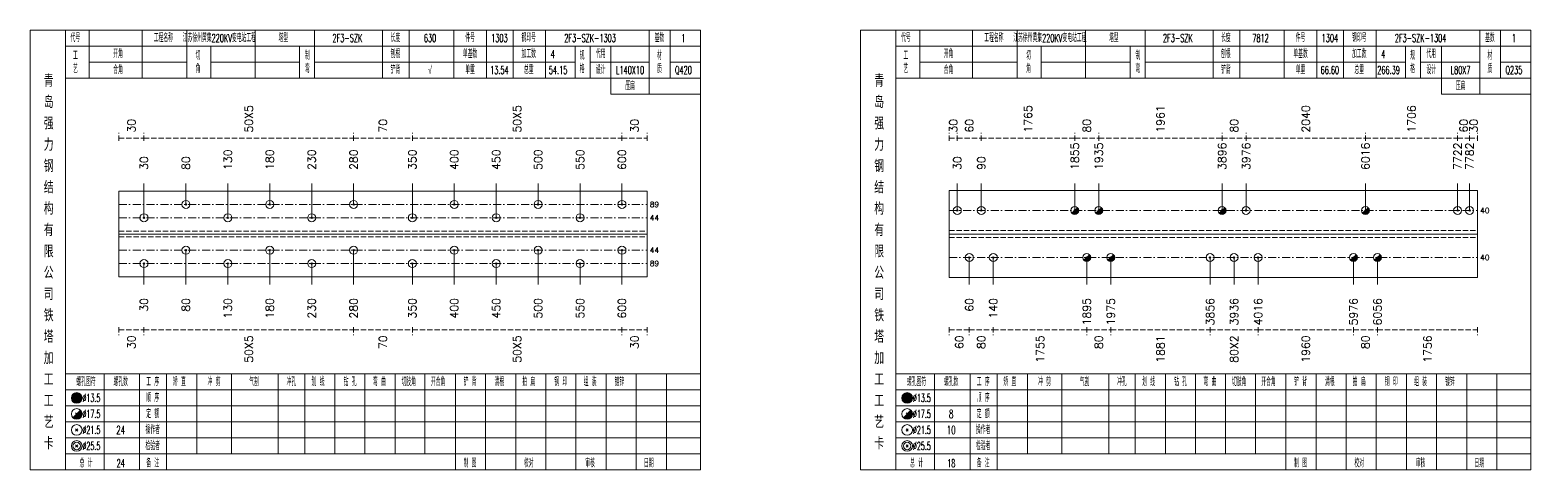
# Model space of a CAD drawing. Extents: x 0 to 4623, y -1159 to 4890.
# Drawn here: x 2180 to 2743, y 450 to 615 of the extents above; entities that cross this region are included whole.
import ezdxf
from ezdxf.enums import TextEntityAlignment as Align

# ---------------------------------------------------------------- set-up
doc = ezdxf.new("R2010")
doc.units = 0
doc.header["$MEASUREMENT"] = 0
doc.linetypes.add('一点画线', pattern=[5.2, 3, -1, 0.2, -1])
doc.linetypes.add('虚线', pattern=[2.75, 2, -0.75])
doc.layers.get('0').update_dxf_attribs({"linetype": 'CONTINUOUS', "lineweight": 25})
for name, color, linetype, lineweight in [('1', 7, 'CONTINUOUS', 25), ('4', 7, 'CONTINUOUS', 25), ('5', 7, 'CONTINUOUS', 25)]:
    doc.layers.add(name, color=color, linetype=linetype, lineweight=lineweight)
doc.styles.get("Standard").update_dxf_attribs({"font": 'simplex.shx', "width": 0.7, "height": 3, "bigfont": 'gbhzfs.shx'})

# ---------------------------------------------------------------- blocks, each defined once
blk = doc.blocks.new('孔21.5')
at = {"layer": '5', "color": 7, "linetype": 'Continuous', "lineweight": 13}
for p, q in [((-0.2, -0.2), (0.2, 0.2)), ((-0.2, 0.2), (0.2, -0.2))]:
    blk.add_line(p, q, dxfattribs=at)
blk.add_circle((0, 0), 1, dxfattribs=at)
blk = doc.blocks.new('孔17.5')
at = {"layer": '5', "color": 7, "linetype": 'Continuous', "lineweight": 13}
for p, q in [((-0.707, -0.707), (0.707, 0.707)), ((-0.2, 0.2), (0.2, -0.2))]:
    blk.add_line(p, q, dxfattribs=at)
blk.add_circle((0, 0), 1, dxfattribs=at)
for radius in [0.9, 0.8, 0.7, 0.6, 0.5, 0.4, 0.3, 0.2, 0.1]:
    blk.add_arc((0, 0), radius, 225, 45, dxfattribs=at)

msp = doc.modelspace()

# ---------------------------------------------------------------- linework, layer by layer
at = {"color": 8, "linetype": '虚线', "lineweight": 9}
for p, q in [((2213.1, 573.5), (2213.1, 576.5)), ((2213.1, 574.5), (2222.533, 574.5)), ((2222.533, 573.5), (2222.533, 576.5)), ((2222.533, 573.5), (2222.533, 576.5)), ((2222.533, 574.5), (2301.144, 574.5)), ((2301.144, 573.5), (2301.144, 576.5)), ((2301.144, 573.5), (2301.144, 576.5)), ((2301.144, 574.5), (2323.156, 574.5)), ((2323.156, 573.5), (2323.156, 576.5)), ((2323.156, 573.5), (2323.156, 576.5)), ((2323.156, 574.5), (2401.767, 574.5)), ((2401.767, 573.5), (2401.767, 576.5)), ((2401.767, 573.5), (2401.767, 576.5)), ((2401.767, 574.5), (2411.2, 574.5)), ((2411.2, 573.5), (2411.2, 576.5)), ((2524.5, 573.5), (2524.5, 576.5)), ((2524.5, 574.5), (2527.5, 574.5)), ((2527.5, 573.5), (2527.5, 576.5)), ((2527.5, 573.5), (2527.5, 576.5)), ((2527.5, 574.5), (2536.5, 574.5)), ((2536.5, 573.5), (2536.5, 576.5)), ((2536.5, 573.5), (2536.5, 576.5)), ((2536.5, 574.5), (2571.54, 574.5)), ((2571.54, 573.5), (2571.54, 576.5)), ((2571.54, 573.5), (2571.54, 576.5)), ((2571.54, 574.5), (2580.54, 574.5)), ((2580.54, 573.5), (2580.54, 576.5)), ((2580.54, 573.5), (2580.54, 576.5)), ((2580.54, 574.5), (2626.782, 574.5)), ((2626.782, 573.5), (2626.782, 576.5)), ((2626.782, 573.5), (2626.782, 576.5)), ((2626.782, 574.5), (2635.782, 574.5)), ((2635.782, 573.5), (2635.782, 576.5)), ((2635.782, 573.5), (2635.782, 576.5)), ((2635.782, 574.5), (2680.542, 574.5)), ((2680.542, 573.5), (2680.542, 576.5)), ((2680.542, 573.5), (2680.542, 576.5)), ((2680.542, 574.5), (2715.1, 574.5)), ((2715.1, 573.5), (2715.1, 576.5)), ((2715.1, 573.5), (2715.1, 576.5)), ((2715.1, 574.5), (2719.6, 574.5)), ((2719.6, 573.5), (2719.6, 576.5)), ((2719.6, 573.5), (2719.6, 576.5)), ((2719.6, 574.5), (2722.6, 574.5)), ((2722.6, 573.5), (2722.6, 576.5)), ((2213.1, 503.5), (2213.1, 500.5)), ((2213.1, 502.5), (2222.533, 502.5)), ((2222.533, 503.5), (2222.533, 500.5)), ((2222.533, 503.5), (2222.533, 500.5)), ((2222.533, 502.5), (2301.144, 502.5)), ((2301.144, 503.5), (2301.144, 500.5)), ((2301.144, 503.5), (2301.144, 500.5)), ((2301.144, 502.5), (2323.156, 502.5)), ((2323.156, 503.5), (2323.156, 500.5)), ((2323.156, 503.5), (2323.156, 500.5)), ((2323.156, 502.5), (2401.767, 502.5)), ((2401.767, 503.5), (2401.767, 500.5)), ((2401.767, 503.5), (2401.767, 500.5)), ((2401.767, 502.5), (2411.2, 502.5)), ((2411.2, 503.5), (2411.2, 500.5)), ((2524.5, 503.5), (2524.5, 500.5)), ((2524.5, 502.5), (2532, 502.5)), ((2532, 503.5), (2532, 500.5)), ((2532, 503.5), (2532, 500.5)), ((2532, 502.5), (2541, 502.5)), ((2541, 503.5), (2541, 500.5)), ((2541, 503.5), (2541, 500.5)), ((2541, 502.5), (2576.04, 502.5)), ((2576.04, 503.5), (2576.04, 500.5)), ((2576.04, 503.5), (2576.04, 500.5)), ((2576.04, 502.5), (2585.04, 502.5)), ((2585.04, 503.5), (2585.04, 500.5)), ((2585.04, 503.5), (2585.04, 500.5)), ((2585.04, 502.5), (2622.282, 502.5)), ((2622.282, 503.5), (2622.282, 500.5)), ((2622.282, 503.5), (2622.282, 500.5)), ((2622.282, 502.5), (2640.282, 502.5)), ((2640.282, 503.5), (2640.282, 500.5)), ((2640.282, 503.5), (2640.282, 500.5)), ((2640.282, 502.5), (2676.042, 502.5)), ((2676.042, 503.5), (2676.042, 500.5)), ((2676.042, 503.5), (2676.042, 500.5)), ((2676.042, 502.5), (2685.042, 502.5)), ((2685.042, 503.5), (2685.042, 500.5)), ((2685.042, 503.5), (2685.042, 500.5)), ((2685.042, 502.5), (2722.6, 502.5)), ((2722.6, 503.5), (2722.6, 500.5))]:
    msp.add_line(p, q, dxfattribs=at)
at = {"color": 7, "linetype": 'Continuous', "lineweight": 13}
for p, q in [((2222.533, 544.571), (2222.533, 557.5)), ((2238.256, 549.571), (2238.256, 557.5)), ((2253.978, 544.571), (2253.978, 557.5)), ((2269.7, 549.571), (2269.7, 557.5)), ((2285.422, 544.571), (2285.422, 557.5)), ((2301.144, 549.571), (2301.144, 557.5)), ((2323.156, 544.571), (2323.156, 557.5)), ((2338.878, 549.571), (2338.878, 557.5)), ((2354.6, 544.571), (2354.6, 557.5)), ((2370.322, 549.571), (2370.322, 557.5)), ((2386.044, 544.571), (2386.044, 557.5)), ((2401.767, 549.571), (2401.767, 557.5)), ((2527.5, 547.312), (2527.5, 557.5)), ((2536.5, 547.312), (2536.5, 557.5)), ((2571.54, 547.312), (2571.54, 557.5)), ((2580.54, 547.312), (2580.54, 557.5)), ((2626.782, 547.312), (2626.782, 557.5)), ((2635.782, 547.312), (2635.782, 557.5)), ((2680.542, 547.312), (2680.542, 557.5)), ((2715.1, 547.312), (2715.1, 557.5)), ((2719.6, 547.312), (2719.6, 557.5)), ((2238.256, 532.429), (2238.256, 519.5)), ((2269.7, 532.429), (2269.7, 519.5)), ((2301.144, 532.429), (2301.144, 519.5)), ((2338.878, 532.429), (2338.878, 519.5)), ((2370.322, 532.429), (2370.322, 519.5)), ((2401.767, 532.429), (2401.767, 519.5)), ((2532, 529.688), (2532, 519.5)), ((2541, 529.688), (2541, 519.5)), ((2576.04, 529.688), (2576.04, 519.5)), ((2585.04, 529.688), (2585.04, 519.5)), ((2622.282, 529.688), (2622.282, 519.5)), ((2631.282, 529.688), (2631.282, 519.5)), ((2640.282, 529.688), (2640.282, 519.5)), ((2676.042, 529.688), (2676.042, 519.5)), ((2685.042, 529.688), (2685.042, 519.5)), ((2222.533, 527.429), (2222.533, 519.5)), ((2253.978, 527.429), (2253.978, 519.5)), ((2285.422, 527.429), (2285.422, 519.5)), ((2323.156, 527.429), (2323.156, 519.5)), ((2354.6, 527.429), (2354.6, 519.5)), ((2386.044, 527.429), (2386.044, 519.5))]:
    msp.add_line(p, q, dxfattribs=at)
at = {"color": 7, "linetype": 'Continuous', "lineweight": 18}
for p, q in [((2213.1, 554.571), (2213.1, 522.429)), ((2213.1, 554.571), (2411.2, 554.571)), ((2411.2, 554.571), (2411.2, 522.429)), ((2524.5, 554.812), (2524.5, 522.188)), ((2524.5, 554.812), (2722.6, 554.812)), ((2722.6, 554.812), (2722.6, 522.188)), ((2213.1, 538.5), (2411.2, 538.5)), ((2524.5, 538.5), (2722.6, 538.5))]:
    msp.add_line(p, q, dxfattribs=at)
at = {"color": 3, "linetype": '一点画线', "lineweight": 13}
for p, q in [((2213.1, 549.571), (2411.2, 549.571)), ((2524.5, 547.312), (2722.6, 547.312)), ((2213.1, 544.571), (2411.2, 544.571)), ((2213.1, 532.429), (2411.2, 532.429)), ((2524.5, 529.688), (2722.6, 529.688)), ((2213.1, 527.429), (2411.2, 527.429))]:
    msp.add_line(p, q, dxfattribs=at)
at = {"color": 1, "linetype": '虚线', "lineweight": 18}
for p, q in [((2213.1, 539.571), (2411.2, 539.571)), ((2213.1, 537.429), (2411.2, 537.429)), ((2524.5, 539.812), (2722.6, 539.812)), ((2524.5, 537.188), (2722.6, 537.188))]:
    msp.add_line(p, q, dxfattribs=at)
at = {"layer": '1', "color": 7, "linetype": 'Continuous', "lineweight": 18}
for p, q in [((2213.1, 522.429), (2411.2, 522.429)), ((2524.5, 522.188), (2722.6, 522.188))]:
    msp.add_line(p, q, dxfattribs=at)
at = {"layer": '4', "color": 1, "linetype": 'Continuous', "lineweight": 18}
for p, q in [((2193.1, 450), (2193.1, 615)), ((2202, 597), (2202, 615)), ((2221.8, 597), (2221.8, 615)), ((2238.6, 597), (2238.6, 615)), ((2264.2, 597), (2264.2, 615)), ((2286.5, 597), (2286.5, 615)), ((2312, 597), (2312, 615)), ((2322, 597), (2322, 615)), ((2338.7, 597), (2338.7, 615)), ((2350.9, 597), (2350.9, 615)), ((2360.9, 597), (2360.9, 615)), ((2373.1, 597), (2373.1, 615)), ((2412, 591), (2412, 615)), ((2419.8, 597), (2419.8, 615)), ((2504.5, 450), (2504.5, 615)), ((2513.4, 597), (2513.4, 615)), ((2533.2, 597), (2533.2, 615)), ((2550, 597), (2550, 615)), ((2575.6, 597), (2575.6, 615)), ((2597.9, 597), (2597.9, 615)), ((2623.4, 597), (2623.4, 615)), ((2633.4, 597), (2633.4, 615)), ((2650.1, 597), (2650.1, 615)), ((2662.3, 597), (2662.3, 615)), ((2672.3, 597), (2672.3, 615)), ((2684.5, 597), (2684.5, 615)), ((2723.4, 591), (2723.4, 615)), ((2731.2, 597), (2731.2, 615)), ((2193.1, 609), (2431.2, 609)), ((2247.6, 597), (2247.6, 609)), ((2280.9, 597), (2280.9, 609)), ((2384.2, 597), (2384.2, 609)), ((2389.8, 597), (2389.8, 609)), ((2397.6, 591), (2397.6, 609)), ((2504.5, 609), (2742.6, 609)), ((2559, 597), (2559, 609)), ((2592.3, 597), (2592.3, 609)), ((2695.6, 597), (2695.6, 609)), ((2701.2, 597), (2701.2, 609)), ((2709, 591), (2709, 609)), ((2202, 603), (2238.6, 603)), ((2247.6, 603), (2280.9, 603)), ((2286.5, 603), (2384.2, 603)), ((2389.8, 603), (2412, 603)), ((2419.8, 603), (2431.2, 603)), ((2513.4, 603), (2550, 603)), ((2559, 603), (2592.3, 603)), ((2597.9, 603), (2695.6, 603)), ((2701.2, 603), (2723.4, 603)), ((2731.2, 603), (2742.6, 603)), ((2193.1, 597), (2431.2, 597)), ((2504.5, 597), (2742.6, 597)), ((2397.6, 591), (2431.2, 591)), ((2709, 591), (2742.6, 591)), ((2193.1, 486), (2431.2, 486)), ((2207.6, 450), (2207.6, 486)), ((2220.9, 450), (2220.9, 486)), ((2231, 450), (2231, 486)), ((2242.4, 456), (2242.4, 486)), ((2255.3, 456), (2255.3, 486)), ((2272.9, 456), (2272.9, 486)), ((2282.8, 456), (2282.8, 486)), ((2294.1, 456), (2294.1, 486)), ((2305.4, 456), (2305.4, 486)), ((2316.7, 456), (2316.7, 486)), ((2327.9, 456), (2327.9, 486)), ((2339.3, 456), (2339.3, 486)), ((2350.6, 456), (2350.6, 486)), ((2361.9, 456), (2361.9, 486)), ((2373.2, 456), (2373.2, 486)), ((2384.5, 456), (2384.5, 486)), ((2395.8, 456), (2395.8, 486)), ((2407.1, 456), (2407.1, 486)), ((2418.4, 456), (2418.4, 486)), ((2504.5, 486), (2742.6, 486)), ((2519, 450), (2519, 486)), ((2532.3, 450), (2532.3, 486)), ((2542.4, 450), (2542.4, 486)), ((2553.8, 456), (2553.8, 486)), ((2566.7, 456), (2566.7, 486)), ((2584.3, 456), (2584.3, 486)), ((2594.2, 456), (2594.2, 486)), ((2605.5, 456), (2605.5, 486)), ((2616.8, 456), (2616.8, 486)), ((2628.1, 456), (2628.1, 486)), ((2639.3, 456), (2639.3, 486)), ((2650.7, 456), (2650.7, 486)), ((2662, 456), (2662, 486)), ((2673.3, 456), (2673.3, 486)), ((2684.6, 456), (2684.6, 486)), ((2695.9, 456), (2695.9, 486)), ((2707.2, 456), (2707.2, 486)), ((2718.5, 456), (2718.5, 486)), ((2729.8, 456), (2729.8, 486)), ((2193.1, 480), (2431.2, 480)), ((2504.5, 480), (2742.6, 480)), ((2193.1, 474), (2431.2, 474)), ((2504.5, 474), (2742.6, 474)), ((2193.1, 468), (2431.2, 468)), ((2504.5, 468), (2742.6, 468)), ((2193.1, 462), (2431.2, 462)), ((2504.5, 462), (2742.6, 462)), ((2193.1, 456), (2431.2, 456)), ((2339.3, 450), (2339.3, 456)), ((2350.6, 450), (2350.6, 456)), ((2361.9, 450), (2361.9, 456)), ((2373.2, 450), (2373.2, 456)), ((2384.5, 450), (2384.5, 456)), ((2395.8, 450), (2395.8, 456)), ((2407.1, 450), (2407.1, 456)), ((2418.4, 450), (2418.4, 456)), ((2504.5, 456), (2742.6, 456)), ((2650.7, 450), (2650.7, 456)), ((2662, 450), (2662, 456)), ((2673.3, 450), (2673.3, 456)), ((2684.6, 450), (2684.6, 456)), ((2695.9, 450), (2695.9, 456)), ((2707.2, 450), (2707.2, 456)), ((2718.5, 450), (2718.5, 456)), ((2729.8, 450), (2729.8, 456))]:
    msp.add_line(p, q, dxfattribs=at)
at = {"layer": '4', "color": 7, "linetype": 'Continuous', "lineweight": 13}
for p, q in [((2197.1, 476.8), (2197.5, 477.2)), ((2197.5, 476.8), (2197.1, 477.2)), ((2508.5, 476.8), (2508.9, 477.2)), ((2508.9, 476.8), (2508.5, 477.2)), ((2195.886, 469.586), (2198.714, 472.414)), ((2196.9, 471.4), (2197.7, 470.6)), ((2507.286, 469.586), (2510.114, 472.414)), ((2508.3, 471.4), (2509.1, 470.6)), ((2196.9, 464.6), (2197.7, 465.4)), ((2196.9, 465.4), (2197.7, 464.6)), ((2508.3, 464.6), (2509.1, 465.4)), ((2508.3, 465.4), (2509.1, 464.6)), ((2196.9, 458.6), (2197.7, 459.4)), ((2196.9, 459.4), (2197.7, 458.6)), ((2508.3, 458.6), (2509.1, 459.4)), ((2508.3, 459.4), (2509.1, 458.6))]:
    msp.add_line(p, q, dxfattribs=at)
at = {"layer": '4', "color": 1, "linetype": 'Continuous', "lineweight": 18}
for points in [[(2179.8, 615), (2179.8, 450), (2431.2, 450), (2431.2, 615)], [(2491.2, 615), (2491.2, 450), (2742.6, 450), (2742.6, 615)]]:
    msp.add_lwpolyline(points, close=True, dxfattribs=at)
at = {"layer": '4', "color": 7, "linetype": 'Continuous', "lineweight": 13}
for centre, radius in [((2197.3, 477), 2), ((2197.3, 477), 1.8), ((2197.3, 477), 1.6), ((2197.3, 477), 1.4), ((2508.7, 477), 2), ((2508.7, 477), 1.8), ((2508.7, 477), 1.6), ((2508.7, 477), 1.4), ((2197.3, 471), 2), ((2197.3, 477), 1.2), ((2197.3, 477), 1), ((2197.3, 477), 0.8), ((2197.3, 477), 0.6), ((2197.3, 477), 0.4), ((2197.3, 477), 0.2), ((2508.7, 471), 2), ((2508.7, 477), 1.2), ((2508.7, 477), 1), ((2508.7, 477), 0.8), ((2508.7, 477), 0.6), ((2508.7, 477), 0.4), ((2508.7, 477), 0.2), ((2197.3, 465), 2), ((2508.7, 465), 2), ((2197.3, 459), 2), ((2197.3, 459), 1.4), ((2508.7, 459), 2), ((2508.7, 459), 1.4)]:
    msp.add_circle(centre, radius, dxfattribs=at)
for centre, radius in [((2197.3, 471), 1.8), ((2197.3, 471), 1.6), ((2197.3, 471), 1.4), ((2197.3, 471), 1.2), ((2197.3, 471), 1), ((2197.3, 471), 0.8), ((2197.3, 471), 0.6), ((2197.3, 471), 0.4), ((2197.3, 471), 0.2), ((2508.7, 471), 1.8), ((2508.7, 471), 1.6), ((2508.7, 471), 1.4), ((2508.7, 471), 1.2), ((2508.7, 471), 1), ((2508.7, 471), 0.8), ((2508.7, 471), 0.6), ((2508.7, 471), 0.4), ((2508.7, 471), 0.2)]:
    msp.add_arc(centre, radius, 225, 45, dxfattribs=at)

# ---------------------------------------------------------------- block references
at = {"color": 7, "linetype": 'Continuous', "lineweight": 13, "xscale": 1.5, "yscale": 1.5, "zscale": 1.5}
for name, p in [('孔21.5', (2222.533, 544.571)), ('孔21.5', (2238.256, 549.571)), ('孔21.5', (2253.978, 544.571)), ('孔21.5', (2269.7, 549.571)), ('孔21.5', (2285.422, 544.571)), ('孔21.5', (2301.144, 549.571)), ('孔21.5', (2323.156, 544.571)), ('孔21.5', (2338.878, 549.571)), ('孔21.5', (2354.6, 544.571)), ('孔21.5', (2370.322, 549.571)), ('孔21.5', (2386.044, 544.571)), ('孔21.5', (2401.767, 549.571)), ('孔21.5', (2527.5, 547.312)), ('孔21.5', (2536.5, 547.312)), ('孔17.5', (2571.54, 547.312)), ('孔17.5', (2580.54, 547.312)), ('孔17.5', (2626.782, 547.312)), ('孔21.5', (2635.782, 547.312)), ('孔17.5', (2680.542, 547.312)), ('孔21.5', (2715.1, 547.312)), ('孔21.5', (2719.6, 547.312))]:
    msp.add_blockref(name, p, dxfattribs=at)
at = {"layer": '1', "color": 7, "linetype": 'Continuous', "lineweight": 13, "xscale": 1.5, "yscale": 1.5, "zscale": 1.5}
for name, p in [('孔21.5', (2238.256, 532.429)), ('孔21.5', (2269.7, 532.429)), ('孔21.5', (2301.144, 532.429)), ('孔21.5', (2338.878, 532.429)), ('孔21.5', (2370.322, 532.429)), ('孔21.5', (2401.767, 532.429)), ('孔21.5', (2532, 529.688)), ('孔21.5', (2541, 529.688)), ('孔17.5', (2576.04, 529.688)), ('孔17.5', (2585.04, 529.688)), ('孔21.5', (2622.282, 529.688)), ('孔21.5', (2631.282, 529.688)), ('孔21.5', (2640.282, 529.688)), ('孔17.5', (2676.042, 529.688)), ('孔17.5', (2685.042, 529.688)), ('孔21.5', (2222.533, 527.429)), ('孔21.5', (2253.978, 527.429)), ('孔21.5', (2285.422, 527.429)), ('孔21.5', (2323.156, 527.429)), ('孔21.5', (2354.6, 527.429)), ('孔21.5', (2386.044, 527.429))]:
    msp.add_blockref(name, p, dxfattribs=at)

# ---------------------------------------------------------------- texts
at = {"color": 8, "linetype": 'Continuous', "lineweight": 9}
for s, p in [('50X5', (2261.839, 576.5)), ('50X5', (2362.461, 576.5)), ('1765', (2554.02, 576.5)), ('1961', (2603.661, 576.5)), ('2040', (2658.162, 576.5)), ('1706', (2697.821, 576.5)), ('30', (2217.817, 576.5)), ('70', (2312.15, 576.5)), ('30', (2406.483, 576.5)), ('30', (2526, 576.5)), ('60', (2532, 576.5)), ('80', (2576.04, 576.5)), ('80', (2631.282, 576.5)), ('60', (2717.35, 576.5)), ('30', (2721.1, 576.5))]:
    msp.add_text(s, height=3, rotation=90, dxfattribs=at).set_placement(p, align=Align.MIDDLE_LEFT)
at = {"color": 7, "linetype": 'Continuous', "lineweight": 13}
for s, p in [('130', (2253.978, 562.5)), ('180', (2269.7, 562.5)), ('230', (2285.422, 562.5)), ('280', (2301.144, 562.5)), ('350', (2323.156, 562.5)), ('400', (2338.878, 562.5)), ('450', (2354.6, 562.5)), ('500', (2370.322, 562.5)), ('550', (2386.044, 562.5)), ('600', (2401.767, 562.5)), ('1855', (2571.54, 562.5)), ('1935', (2580.54, 562.5)), ('3896', (2626.782, 562.5)), ('3976', (2635.782, 562.5)), ('6016', (2680.542, 562.5)), ('7722', (2715.1, 562.5)), ('7782', (2719.6, 562.5)), ('30', (2222.533, 562.5)), ('80', (2238.256, 562.5)), ('30', (2527.5, 562.5)), ('90', (2536.5, 562.5))]:
    msp.add_text(s, height=3, rotation=90, dxfattribs=at).set_placement(p, align=Align.MIDDLE_LEFT)
for s, p in [('89', (2412.2, 549.571)), ('40', (2723.6, 547.312)), ('44', (2412.2, 544.571)), ('44', (2412.2, 532.429)), ('40', (2723.6, 529.688)), ('89', (2412.2, 527.429))]:
    msp.add_text(s, height=2, dxfattribs=at).set_placement(p, align=Align.MIDDLE_LEFT)
at = {"color": 8, "linetype": 'Continuous', "lineweight": 9}
for s, p in [('30', (2217.817, 500.5)), ('50X5', (2261.839, 500.5)), ('70', (2312.15, 500.5)), ('50X5', (2362.461, 500.5)), ('30', (2406.483, 500.5)), ('60', (2528.25, 500.5)), ('80', (2536.5, 500.5)), ('1755', (2558.52, 500.5)), ('80', (2580.54, 500.5)), ('1881', (2603.661, 500.5)), ('80X2', (2631.282, 500.5)), ('1960', (2658.162, 500.5)), ('80', (2680.542, 500.5)), ('1756', (2703.821, 500.5))]:
    msp.add_text(s, height=3, rotation=90, dxfattribs=at).set_placement(p, align=Align.MIDDLE_RIGHT)
at = {"layer": '1', "color": 7, "linetype": 'Continuous', "lineweight": 13}
for s, p in [('30', (2222.533, 514.5)), ('80', (2238.256, 514.5)), ('130', (2253.978, 514.5)), ('180', (2269.7, 514.5)), ('230', (2285.422, 514.5)), ('280', (2301.144, 514.5)), ('350', (2323.156, 514.5)), ('400', (2338.878, 514.5)), ('450', (2354.6, 514.5)), ('500', (2370.322, 514.5)), ('550', (2386.044, 514.5)), ('600', (2401.767, 514.5)), ('60', (2532, 514.5)), ('140', (2541, 514.5)), ('1895', (2576.04, 514.5)), ('1975', (2585.04, 514.5)), ('3856', (2622.282, 514.5)), ('3936', (2631.282, 514.5)), ('4016', (2640.282, 514.5)), ('5976', (2676.042, 514.5)), ('6056', (2685.042, 514.5))]:
    msp.add_text(s, height=3, rotation=90, dxfattribs=at).set_placement(p, align=Align.MIDDLE_RIGHT)
at = {"layer": '4', "color": 1, "linetype": 'Continuous', "lineweight": 13}
for s, height, width, p in [('代号', 3, 0.6, (2196.8, 612)), ('工程名称', 3, 0.6, (2229.8, 612)), ('江苏徐州黄集220KV变电站工程', 3, 0.6, (2250.8, 612)), ('塔型', 3, 0.6, (2274.8, 612)), ('2F3-SZK', 3, 0.6, (2298.8, 612)), ('长度', 3, 0.6, (2316.8, 612)), ('630', 3, 0.6, (2329.8, 612)), ('件号', 3, 0.6, (2344.8, 612)), ('1303', 3, 0.6, (2355.8, 612)), ('钢印号', 3, 0.6, (2366.8, 612)), ('2F3-SZK-1303', 3, 0.6, (2389.8, 612)), ('基数', 3, 0.6, (2415.8, 612)), ('1', 3, 0.6, (2424.8, 612)), ('代号', 3, 0.6, (2508.2, 612)), ('工程名称', 3, 0.6, (2541.2, 612)), ('江苏徐州黄集220KV变电站工程', 3, 0.6, (2562.2, 612)), ('塔型', 3, 0.6, (2586.2, 612)), ('2F3-SZK', 3, 0.6, (2610.2, 612)), ('长度', 3, 0.6, (2628.2, 612)), ('7812', 3, 0.6, (2641.2, 612)), ('件号', 3, 0.6, (2656.2, 612)), ('1304', 3, 0.6, (2667.2, 612)), ('钢印号', 3, 0.6, (2678.2, 612)), ('2F3-SZK-1304', 3, 0.6, (2701.2, 612)), ('基数', 3, 0.6, (2727.2, 612)), ('1', 3, 0.6, (2736.2, 612)), ('工', 3, 0.6, (2196.8, 605.4)), ('艺', 3, 0.6, (2196.8, 600.4)), ('开角', 3, 0.6, (2212.8, 606)), ('切', 3, 0.6, (2242.8, 605.4)), ('角', 3, 0.6, (2242.8, 600.4)), ('制', 3, 0.6, (2283.8, 605.4)), ('弯', 3, 0.6, (2283.8, 600.4)), ('刨根', 3, 0.6, (2316.8, 606)), ('单基数', 3, 0.6, (2344.8, 606)), ('加工数', 3, 0.6, (2366.8, 606)), ('4', 3, 0.6, (2375.8, 606)), ('格', 3, 0.6, (2386.8, 600.4)), ('规', 3, 0.6, (2386.8, 605.4)), ('代用', 3, 0.6, (2393.8, 606)), ('材', 3, 0.6, (2415.8, 605.4)), ('工', 3, 0.6, (2508.2, 605.4)), ('艺', 3, 0.6, (2508.2, 600.4)), ('开角', 3, 0.6, (2524.2, 606)), ('切', 3, 0.6, (2554.2, 605.4)), ('角', 3, 0.6, (2554.2, 600.4)), ('制', 3, 0.6, (2595.2, 605.4)), ('弯', 3, 0.6, (2595.2, 600.4)), ('刨根', 3, 0.6, (2628.2, 606)), ('单基数', 3, 0.6, (2656.2, 606)), ('加工数', 3, 0.6, (2678.2, 606)), ('4', 3, 0.6, (2687.2, 606)), ('格', 3, 0.6, (2698.2, 600.4)), ('规', 3, 0.6, (2698.2, 605.4)), ('代用', 3, 0.6, (2705.2, 606)), ('材', 3, 0.6, (2727.2, 605.4)), ('青', 4.6, 0.8, (2186.8, 596)), ('合角', 3, 0.6, (2212.8, 600)), ('铲背', 3, 0.6, (2316.8, 600)), ('√', 3, 0.6, (2329.8, 600)), ('单重', 3, 0.6, (2344.8, 600)), ('13.54', 3, 0.6, (2355.8, 600)), ('总重', 3, 0.6, (2366.8, 600)), ('54.15', 3, 0.6, (2377.8, 600)), ('设计', 3, 0.6, (2393.8, 600)), ('L140X10', 3, 0.6, (2404.8, 600)), ('质', 3, 0.6, (2415.8, 600.4)), ('Q420', 3, 0.6, (2424.8, 600)), ('青', 4.6, 0.8, (2498.2, 596)), ('合角', 3, 0.6, (2524.2, 600)), ('铲背', 3, 0.6, (2628.2, 600)), ('单重', 3, 0.6, (2656.2, 600)), ('66.60', 3, 0.6, (2667.2, 600)), ('总重', 3, 0.6, (2678.2, 600)), ('266.39', 3, 0.6, (2689.2, 600)), ('设计', 3, 0.6, (2705.2, 600)), ('L80X7', 3, 0.6, (2716.2, 600)), ('质', 3, 0.6, (2727.2, 600.4)), ('Q235', 3, 0.6, (2736.2, 600)), ('压扁', 3, 0.6, (2404.8, 594)), ('压扁', 3, 0.6, (2716.2, 594)), ('岛', 4.6, 0.8, (2186.8, 588)), ('岛', 4.6, 0.8, (2498.2, 588)), ('强', 4.6, 0.8, (2186.8, 580)), ('强', 4.6, 0.8, (2498.2, 580)), ('力', 4.6, 0.8, (2186.8, 572)), ('力', 4.6, 0.8, (2498.2, 572)), ('钢', 4.6, 0.8, (2186.8, 564)), ('钢', 4.6, 0.8, (2498.2, 564)), ('结', 4.6, 0.8, (2186.8, 556)), ('结', 4.6, 0.8, (2498.2, 556)), ('构', 4.6, 0.8, (2186.8, 548)), ('构', 4.6, 0.8, (2498.2, 548)), ('有', 4.6, 0.8, (2186.8, 540)), ('有', 4.6, 0.8, (2498.2, 540)), ('限', 4.6, 0.8, (2186.8, 532)), ('限', 4.6, 0.8, (2498.2, 532)), ('公', 4.6, 0.8, (2186.8, 524)), ('公', 4.6, 0.8, (2498.2, 524)), ('司', 4.6, 0.8, (2186.8, 516)), ('司', 4.6, 0.8, (2498.2, 516)), ('铁', 4.6, 0.8, (2186.8, 508)), ('铁', 4.6, 0.8, (2498.2, 508)), ('塔', 4.6, 0.8, (2186.8, 500)), ('塔', 4.6, 0.8, (2498.2, 500)), ('加', 4.6, 0.8, (2186.8, 492)), ('加', 4.6, 0.8, (2498.2, 492)), ('工', 4.6, 0.8, (2186.8, 484)), ('螺孔图符', 3, 0.6, (2200.8, 483)), ('螺孔数', 3, 0.6, (2213.8, 483)), ('工 序', 3, 0.6, (2225.8, 483)), ('矫 直', 3, 0.6, (2235.8, 483)), ('冲 剪', 3, 0.6, (2248.8, 483)), ('气割', 3, 0.6, (2263.8, 483)), ('冲孔', 3, 0.6, (2277.8, 483)), ('划 线', 3, 0.6, (2287.8, 483)), ('钻 孔', 3, 0.6, (2299.8, 483)), ('弯 曲', 3, 0.6, (2310.8, 483)), ('切肢角', 3, 0.6, (2321.8, 483)), ('开合角', 3, 0.6, (2332.8, 483)), ('铲 背', 3, 0.6, (2344.8, 483)), ('清根', 3, 0.6, (2355.8, 483)), ('拍 扁', 3, 0.6, (2366.8, 483)), ('钢 印', 3, 0.6, (2378.8, 483)), ('组 装', 3, 0.6, (2389.8, 483)), ('镀锌', 3, 0.6, (2400.8, 483)), ('工', 4.6, 0.8, (2498.2, 484)), ('螺孔图符', 3, 0.6, (2512.2, 483)), ('螺孔数', 3, 0.6, (2525.2, 483)), ('工 序', 3, 0.6, (2537.2, 483)), ('矫 直', 3, 0.6, (2547.2, 483)), ('冲 剪', 3, 0.6, (2560.2, 483)), ('气割', 3, 0.6, (2575.2, 483)), ('冲孔', 3, 0.6, (2589.2, 483)), ('划 线', 3, 0.6, (2599.2, 483)), ('钻 孔', 3, 0.6, (2611.2, 483)), ('弯 曲', 3, 0.6, (2622.2, 483)), ('切肢角', 3, 0.6, (2633.2, 483)), ('开合角', 3, 0.6, (2644.2, 483)), ('铲 背', 3, 0.6, (2656.2, 483)), ('清根', 3, 0.6, (2667.2, 483)), ('拍 扁', 3, 0.6, (2678.2, 483)), ('钢 印', 3, 0.6, (2690.2, 483)), ('组 装', 3, 0.6, (2701.2, 483)), ('镀锌', 3, 0.6, (2712.2, 483)), ('%%C13.5', 3, 0.5, (2202.8, 477)), ('顺 序', 3, 0.6, (2225.8, 477)), ('%%C13.5', 3, 0.5, (2514.2, 477)), ('顺 序', 3, 0.6, (2537.2, 477)), ('工', 4.6, 0.8, (2186.8, 476)), ('定 额', 3, 0.6, (2225.8, 471)), ('工', 4.6, 0.8, (2498.2, 476)), ('定 额', 3, 0.6, (2537.2, 471)), ('艺', 4.6, 0.8, (2186.8, 468)), ('%%C17.5', 3, 0.5, (2202.8, 471)), ('艺', 4.6, 0.8, (2498.2, 468)), ('%%C17.5', 3, 0.5, (2514.2, 471)), ('8', 3.2, 0.6, (2525.2, 471)), ('卡', 4.6, 0.8, (2186.8, 460)), ('%%C21.5', 3, 0.5, (2202.8, 465)), ('24', 3.2, 0.6, (2213.8, 465)), ('操作者', 3, 0.6, (2225.8, 465)), ('卡', 4.6, 0.8, (2498.2, 460)), ('%%C21.5', 3, 0.5, (2514.2, 465)), ('10', 3.2, 0.6, (2525.2, 465)), ('操作者', 3, 0.6, (2537.2, 465)), ('%%C25.5', 3, 0.5, (2202.8, 459)), ('检验者', 3, 0.6, (2225.8, 459)), ('%%C25.5', 3, 0.5, (2514.2, 459)), ('检验者', 3, 0.6, (2537.2, 459)), ('总 计', 3, 0.6, (2200.8, 452.5)), ('24', 3, 0.6, (2213.8, 452.5)), ('备 注', 3, 0.6, (2225.8, 452.5)), ('制 图', 3, 0.6, (2344.8, 452.5)), ('校对', 3, 0.6, (2366.8, 452.5)), ('审核', 3, 0.6, (2389.8, 452.5)), ('日期', 3, 0.6, (2411.8, 452.5)), ('总 计', 3, 0.6, (2512.2, 452.5)), ('18', 3, 0.6, (2525.2, 452.5)), ('备 注', 3, 0.6, (2537.2, 452.5)), ('制 图', 3, 0.6, (2656.2, 452.5)), ('校对', 3, 0.6, (2678.2, 452.5)), ('审核', 3, 0.6, (2701.2, 452.5)), ('日期', 3, 0.6, (2723.2, 452.5))]:
    msp.add_text(s, height=height, dxfattribs=dict(at, width=width)).set_placement(p, align=Align.MIDDLE_CENTER)

doc.saveas('drawing.dxf')
